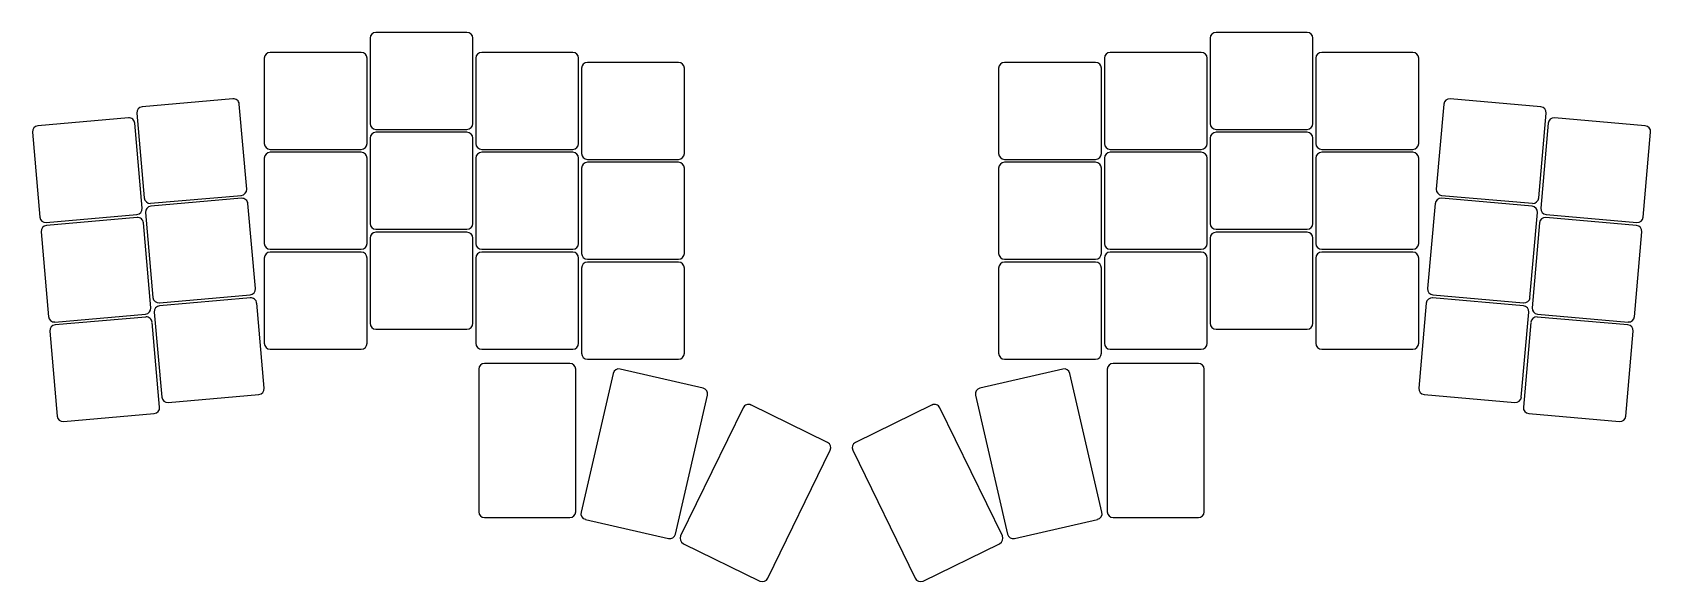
# Model space of a CAD drawing. Header units: millimetres. Extents: x 6 to 281, y -35 to 59.
import ezdxf

# ---------------------------------------------------------------- set-up
doc = ezdxf.new("R2010")
doc.units = ezdxf.units.MM

msp = doc.modelspace()

# ---------------------------------------------------------------- linework, layer by layer
for p, q in [((63.1, 57.89), (63.1, 43.39)), ((79.6, 58.89), (64.1, 58.89)), ((80.6, 43.39), (80.6, 57.89)), ((206.1, 57.89), (206.1, 43.39)), ((222.6, 58.89), (207.1, 58.89)), ((223.6, 43.39), (223.6, 57.89)), ((61.6, 55.49), (46.1, 55.49)), ((97.6, 55.49), (82.1, 55.49)), ((204.6, 55.49), (189.1, 55.49)), ((240.6, 55.49), (225.1, 55.49)), ((45.1, 54.49), (45.1, 39.99)), ((62.6, 39.99), (62.6, 54.49)), ((81.1, 54.49), (81.1, 39.99)), ((98.6, 39.99), (98.6, 54.49)), ((99.1, 52.79), (99.1, 38.29)), ((115.6, 53.79), (100.1, 53.79)), ((116.6, 38.29), (116.6, 52.79)), ((170.1, 52.79), (170.1, 38.29)), ((186.6, 53.79), (171.1, 53.79)), ((187.6, 38.29), (187.6, 52.79)), ((188.1, 54.49), (188.1, 39.99)), ((205.6, 39.99), (205.6, 54.49)), ((224.1, 54.49), (224.1, 39.99)), ((241.6, 39.99), (241.6, 54.49)), ((39.75, 47.6), (24.31, 46.24)), ((262.39, 46.24), (246.95, 47.6)), ((21.97, 44.33), (6.53, 42.98)), ((23.4, 45.16), (24.67, 30.72)), ((42.1, 32.24), (40.84, 46.69)), ((245.86, 46.69), (244.6, 32.24)), ((262.03, 30.72), (263.3, 45.16)), ((280.17, 42.98), (264.73, 44.33)), ((5.62, 41.9), (6.88, 27.45)), ((24.32, 28.98), (23.05, 43.42)), ((64.1, 42.39), (79.6, 42.39)), ((79.6, 41.89), (64.1, 41.89)), ((207.1, 42.39), (222.6, 42.39)), ((222.6, 41.89), (207.1, 41.89)), ((263.65, 43.42), (262.38, 28.98)), ((279.82, 27.45), (281.08, 41.9)), ((46.1, 38.99), (61.6, 38.99)), ((63.1, 40.89), (63.1, 26.39)), ((80.6, 26.39), (80.6, 40.89)), ((82.1, 38.99), (97.6, 38.99)), ((189.1, 38.99), (204.6, 38.99)), ((206.1, 40.89), (206.1, 26.39)), ((223.6, 26.39), (223.6, 40.89)), ((225.1, 38.99), (240.6, 38.99)), ((45.1, 37.49), (45.1, 22.99)), ((61.6, 38.49), (46.1, 38.49)), ((62.6, 22.99), (62.6, 37.49)), ((81.1, 37.49), (81.1, 22.99)), ((97.6, 38.49), (82.1, 38.49)), ((98.6, 22.99), (98.6, 37.49)), ((100.1, 37.29), (115.6, 37.29)), ((115.6, 36.79), (100.1, 36.79)), ((171.1, 37.29), (186.6, 37.29)), ((186.6, 36.79), (171.1, 36.79)), ((188.1, 37.49), (188.1, 22.99)), ((204.6, 38.49), (189.1, 38.49)), ((205.6, 22.99), (205.6, 37.49)), ((224.1, 37.49), (224.1, 22.99)), ((240.6, 38.49), (225.1, 38.49)), ((241.6, 22.99), (241.6, 37.49)), ((99.1, 35.79), (99.1, 21.29)), ((116.6, 21.29), (116.6, 35.79)), ((170.1, 35.79), (170.1, 21.29)), ((187.6, 21.29), (187.6, 35.79)), ((25.75, 29.81), (41.19, 31.16)), ((41.23, 30.66), (25.79, 29.31)), ((260.91, 29.31), (245.47, 30.66)), ((245.51, 31.16), (260.95, 29.81)), ((7.97, 26.55), (23.41, 27.9)), ((24.88, 28.23), (26.15, 13.78)), ((43.58, 15.31), (42.32, 29.75)), ((244.38, 29.75), (243.12, 15.31)), ((260.55, 13.78), (261.82, 28.23)), ((263.29, 27.9), (278.73, 26.55)), ((7.1, 24.96), (8.37, 10.52)), ((23.45, 27.4), (8.01, 26.05)), ((25.8, 12.04), (24.53, 26.49)), ((64.1, 25.39), (79.6, 25.39)), ((79.6, 24.89), (64.1, 24.89)), ((207.1, 25.39), (222.6, 25.39)), ((222.6, 24.89), (207.1, 24.89)), ((262.17, 26.49), (260.9, 12.04)), ((278.69, 26.05), (263.25, 27.4)), ((278.34, 10.52), (279.6, 24.96)), ((63.1, 23.89), (63.1, 9.39)), ((80.6, 9.39), (80.6, 23.89)), ((206.1, 23.89), (206.1, 9.39)), ((223.6, 9.39), (223.6, 23.89)), ((45.1, 20.49), (45.1, 5.99)), ((46.1, 21.99), (61.6, 21.99)), ((61.6, 21.49), (46.1, 21.49)), ((62.6, 5.99), (62.6, 20.49)), ((81.1, 20.49), (81.1, 5.99)), ((82.1, 21.99), (97.6, 21.99)), ((97.6, 21.49), (82.1, 21.49)), ((98.6, 5.99), (98.6, 20.49)), ((100.1, 20.29), (115.6, 20.29)), ((115.6, 19.79), (100.1, 19.79)), ((171.1, 20.29), (186.6, 20.29)), ((186.6, 19.79), (171.1, 19.79)), ((188.1, 20.49), (188.1, 5.99)), ((189.1, 21.99), (204.6, 21.99)), ((204.6, 21.49), (189.1, 21.49)), ((205.6, 5.99), (205.6, 20.49)), ((224.1, 20.49), (224.1, 5.99)), ((225.1, 21.99), (240.6, 21.99)), ((240.6, 21.49), (225.1, 21.49)), ((241.6, 5.99), (241.6, 20.49)), ((99.1, 18.79), (99.1, 4.29)), ((116.6, 4.29), (116.6, 18.79)), ((170.1, 18.79), (170.1, 4.29)), ((187.6, 4.29), (187.6, 18.79)), ((27.23, 12.87), (42.67, 14.22)), ((244.03, 14.22), (259.47, 12.87)), ((26.37, 11.29), (27.63, -3.15)), ((42.72, 13.73), (27.28, 12.37)), ((45.06, -1.63), (43.8, 12.82)), ((242.9, 12.82), (241.64, -1.63)), ((259.43, 12.37), (243.98, 13.73)), ((259.07, -3.15), (260.34, 11.29)), ((9.45, 9.61), (24.89, 10.96)), ((24.93, 10.46), (9.49, 9.11)), ((27.28, -4.89), (26.02, 9.55)), ((64.1, 8.39), (79.6, 8.39)), ((207.1, 8.39), (222.6, 8.39)), ((260.68, 9.55), (259.42, -4.89)), ((277.21, 9.11), (261.77, 10.46)), ((261.81, 10.96), (277.25, 9.61)), ((8.58, 8.03), (9.85, -6.42)), ((276.85, -6.42), (278.12, 8.03)), ((46.1, 4.99), (61.6, 4.99)), ((82.1, 4.99), (97.6, 4.99)), ((100.1, 3.29), (115.6, 3.29)), ((171.1, 3.29), (186.6, 3.29)), ((189.1, 4.99), (204.6, 4.99)), ((225.1, 4.99), (240.6, 4.99)), ((81.6, 1.57), (81.6, -22.68)), ((97.1, 2.57), (82.6, 2.57)), ((98.1, -22.68), (98.1, 1.57)), ((104.47, 0.86), (99.02, -22.77)), ((119.8, -1.65), (105.67, 1.61)), ((181.03, 1.61), (166.9, -1.65)), ((187.68, -22.77), (182.23, 0.86)), ((188.6, 1.57), (188.6, -22.68)), ((204.1, 2.57), (189.6, 2.57)), ((205.1, -22.68), (205.1, 1.57)), ((28.71, -4.06), (44.15, -2.71)), ((242.55, -2.71), (257.99, -4.06)), ((115.09, -26.48), (120.55, -2.85)), ((126.6, -4.97), (115.97, -26.77)), ((140.97, -10.87), (127.94, -4.51)), ((158.77, -4.51), (145.73, -10.87)), ((170.73, -26.77), (160.1, -4.97)), ((166.15, -2.85), (171.61, -26.48)), ((10.93, -7.33), (26.37, -5.97)), ((260.33, -5.97), (275.77, -7.33)), ((130.8, -34), (141.43, -12.21)), ((145.27, -12.21), (155.9, -34)), ((82.6, -23.68), (97.1, -23.68)), ((99.77, -23.97), (113.9, -27.23)), ((172.81, -27.23), (186.93, -23.97)), ((189.6, -23.68), (204.1, -23.68)), ((116.43, -28.11), (129.46, -34.46)), ((157.24, -34.46), (170.27, -28.11))]:
    msp.add_line(p, q)
for centre, start, end in [((64.1, 57.89), 90, 180), ((79.6, 57.89), 0, 90), ((207.1, 57.89), 90, 180), ((222.6, 57.89), 0, 90), ((46.1, 54.49), 90, 180), ((61.6, 54.49), 0, 90), ((82.1, 54.49), 90, 180), ((97.6, 54.49), 0, 90), ((189.1, 54.49), 90, 180), ((204.6, 54.49), 0, 90), ((225.1, 54.49), 90, 180), ((240.6, 54.49), 0, 90), ((100.1, 52.79), 90, 180), ((115.6, 52.79), 0, 90), ((171.1, 52.79), 90, 180), ((186.6, 52.79), 0, 90), ((39.84, 46.6), 5, 95), ((246.86, 46.6), 85, 175), ((22.06, 43.34), 5, 95), ((24.4, 45.25), 95, 185), ((262.3, 45.25), 355, 85), ((264.64, 43.34), 85, 175), ((6.62, 41.99), 95, 185), ((64.1, 43.39), 180, 270), ((64.1, 40.89), 90, 180), ((79.6, 43.39), 270, 360), ((79.6, 40.89), 0, 90), ((207.1, 43.39), 180, 270), ((207.1, 40.89), 90, 180), ((222.6, 43.39), 270, 360), ((222.6, 40.89), 0, 90), ((280.09, 41.99), 355, 85), ((46.1, 39.99), 180, 270), ((61.6, 39.99), 270, 360), ((82.1, 39.99), 180, 270), ((97.6, 39.99), 270, 360), ((189.1, 39.99), 180, 270), ((204.6, 39.99), 270, 360), ((225.1, 39.99), 180, 270), ((240.6, 39.99), 270, 360), ((46.1, 37.49), 90, 180), ((61.6, 37.49), 0, 90), ((82.1, 37.49), 90, 180), ((97.6, 37.49), 0, 90), ((100.1, 38.29), 180, 270), ((100.1, 35.79), 90, 180), ((115.6, 38.29), 270, 360), ((115.6, 35.79), 0, 90), ((171.1, 38.29), 180, 270), ((171.1, 35.79), 90, 180), ((186.6, 38.29), 270, 360), ((186.6, 35.79), 0, 90), ((189.1, 37.49), 90, 180), ((204.6, 37.49), 0, 90), ((225.1, 37.49), 90, 180), ((240.6, 37.49), 0, 90), ((25.66, 30.8), 185, 275), ((41.1, 32.15), 275, 5), ((41.32, 29.66), 5, 95), ((245.38, 29.66), 85, 175), ((245.6, 32.15), 175, 265), ((261.04, 30.8), 265, 355), ((23.32, 28.89), 275, 5), ((25.88, 28.31), 95, 185), ((260.82, 28.31), 355, 85), ((263.38, 28.89), 175, 265), ((7.88, 27.54), 185, 275), ((8.1, 25.05), 95, 185), ((23.54, 26.4), 5, 95), ((64.1, 26.39), 180, 270), ((64.1, 23.89), 90, 180), ((79.6, 26.39), 270, 360), ((79.6, 23.89), 0, 90), ((207.1, 26.39), 180, 270), ((207.1, 23.89), 90, 180), ((222.6, 26.39), 270, 360), ((222.6, 23.89), 0, 90), ((263.16, 26.4), 85, 175), ((278.6, 25.05), 355, 85), ((278.82, 27.54), 265, 355), ((46.1, 22.99), 180, 270), ((61.6, 22.99), 270, 360), ((82.1, 22.99), 180, 270), ((97.6, 22.99), 270, 360), ((189.1, 22.99), 180, 270), ((204.6, 22.99), 270, 360), ((225.1, 22.99), 180, 270), ((240.6, 22.99), 270, 360), ((46.1, 20.49), 90, 180), ((61.6, 20.49), 0, 90), ((82.1, 20.49), 90, 180), ((97.6, 20.49), 0, 90), ((100.1, 21.29), 180, 270), ((100.1, 18.79), 90, 180), ((115.6, 21.29), 270, 360), ((115.6, 18.79), 0, 90), ((171.1, 21.29), 180, 270), ((171.1, 18.79), 90, 180), ((186.6, 21.29), 270, 360), ((186.6, 18.79), 0, 90), ((189.1, 20.49), 90, 180), ((204.6, 20.49), 0, 90), ((225.1, 20.49), 90, 180), ((240.6, 20.49), 0, 90), ((27.14, 13.87), 185, 275), ((42.59, 15.22), 275, 5), ((244.12, 15.22), 175, 265), ((259.56, 13.87), 265, 355), ((24.8, 11.96), 275, 5), ((27.36, 11.38), 95, 185), ((42.8, 12.73), 5, 95), ((243.9, 12.73), 85, 175), ((259.34, 11.38), 355, 85), ((261.9, 11.96), 175, 265), ((9.36, 10.61), 185, 275), ((9.58, 8.12), 95, 185), ((25.02, 9.47), 5, 95), ((64.1, 9.39), 180, 270), ((79.6, 9.39), 270, 360), ((207.1, 9.39), 180, 270), ((222.6, 9.39), 270, 360), ((261.68, 9.47), 85, 175), ((277.12, 8.12), 355, 85), ((277.34, 10.61), 265, 355), ((46.1, 5.99), 180, 270), ((61.6, 5.99), 270, 360), ((82.1, 5.99), 180, 270), ((97.6, 5.99), 270, 360), ((189.1, 5.99), 180, 270), ((204.6, 5.99), 270, 360), ((225.1, 5.99), 180, 270), ((240.6, 5.99), 270, 360), ((100.1, 4.29), 180, 270), ((115.6, 4.29), 270, 360), ((171.1, 4.29), 180, 270), ((186.6, 4.29), 270, 360), ((82.6, 1.57), 90, 180), ((97.1, 1.57), 0, 90), ((105.45, 0.64), 77, 167), ((181.25, 0.64), 13, 103), ((189.6, 1.57), 90, 180), ((204.1, 1.57), 0, 90), ((44.07, -1.72), 275, 5), ((119.58, -2.63), 347, 77), ((167.13, -2.63), 103, 193), ((242.63, -1.72), 175, 265), ((26.28, -4.98), 275, 5), ((28.63, -3.07), 185, 275), ((127.5, -5.41), 64, 154), ((159.2, -5.41), 26, 116), ((258.08, -3.07), 265, 355), ((260.42, -4.98), 175, 265), ((10.84, -6.33), 185, 275), ((275.86, -6.33), 265, 355), ((140.53, -11.77), 334, 64), ((146.17, -11.77), 116, 206), ((82.6, -22.68), 180, 270), ((97.1, -22.68), 270, 0), ((99.99, -22.99), 167, 257), ((186.71, -22.99), 283, 13), ((189.6, -22.68), 180, 270), ((204.1, -22.68), 270, 0), ((114.12, -26.25), 257, 347), ((116.87, -27.21), 154, 244), ((169.83, -27.21), 296, 26), ((172.58, -26.25), 193, 283), ((129.9, -33.56), 244, 334), ((156.8, -33.56), 206, 296)]:
    msp.add_arc(centre, 1, start, end)

doc.saveas('drawing.dxf')
